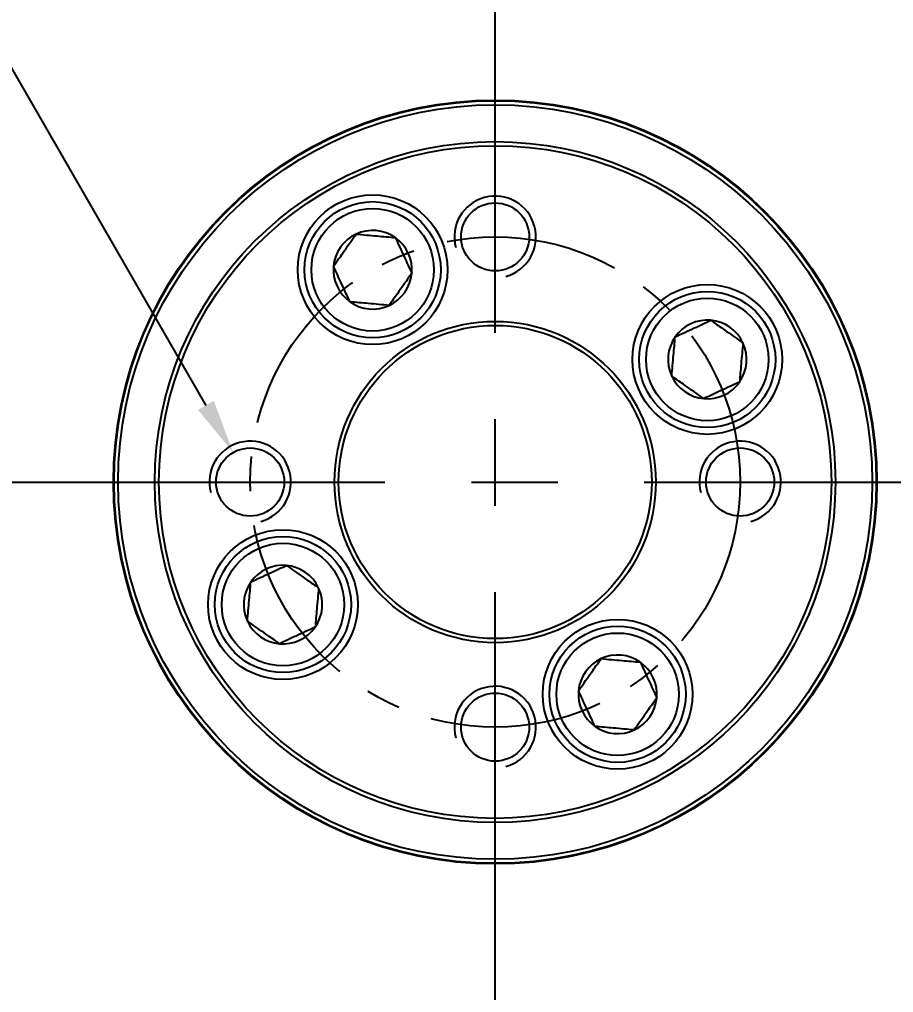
# Model space of a CAD drawing. Header units: millimetres. Extents: x 0 to 594, y 5 to 425.
# Drawn here: x 409.1 to 473.3, y 177.4 to 248.9 of the extents above; entities that cross this region are included whole.
import ezdxf

# ---------------------------------------------------------------- set-up
doc = ezdxf.new("R2010")
doc.units = ezdxf.units.MM
doc.header["$PDSIZE"] = -1
doc.linetypes.add('CENTERX2', pattern=[20.32, 12.7, -2.54, 2.54, -2.54])
doc.layers.add('중심선', color=1, linetype='CENTERX2')
doc.layers.add('치수', color=4, linetype='Continuous')
doc.styles.add('누리로봇 문자스타일_20230829', font='GOTHIC.TTF')
doc.dimstyles.new('A2기본 치수스타일', dxfattribs={"dimtxt": 4, "dimasz": 4, "dimexe": 0.5, "dimexo": 0.3, "dimgap": 1, "dimtad": 1, "dimtoh": 1, "dimdec": 1, "dimzin": 12, "dimdsep": 46, "dimtxsty": '누리로봇 문자스타일_20230829', "dimcen": 0.09, "dimclrd": 3, "dimclre": 3, "dimclrt": 3, "dimadec": 0, "dimazin": 3, "dimtm": 1e-09, "dimtfac": 1, "dimtdec": 1, "dimtofl": 0, "dimtmove": 0, "dimatfit": 3, "dimfxl": 1, "dimfrac": 2, "dimarcsym": 0})
doc.dimstyles.new('A2지시선 치수스타일', dxfattribs={"dimtxt": 4, "dimasz": 4, "dimexe": 0.5, "dimexo": 0.3, "dimgap": 0.396875, "dimtad": 0, "dimtih": 1, "dimtoh": 1, "dimdec": 1, "dimzin": 12, "dimdsep": 46, "dimtxsty": '누리로봇 문자스타일_20230829', "dimcen": 0.09, "dimclrd": 3, "dimclre": 3, "dimclrt": 3, "dimadec": 0, "dimazin": 3, "dimtm": 1e-09, "dimtfac": 1, "dimtdec": 1, "dimtofl": 0, "dimtmove": 0, "dimatfit": 3, "dimfxl": 1, "dimfrac": 2, "dimarcsym": 0})

# ---------------------------------------------------------------- blocks, each defined once
blk = doc.blocks.new('*D88')
at = {"layer": 'Defpoints', "color": 0}
for p in [(454, 265.222), (534.644, 214.922), (545.633, 214.922)]:
    blk.add_point(p, dxfattribs=at)
at = {"layer": '치수', "color": 3, "lineweight": -2}
for p, q in [((454.3, 265.222), (546.133, 265.222)), ((545.633, 261.722), (545.633, 218.422)), ((534.944, 214.922), (546.133, 214.922))]:
    blk.add_line(p, q, dxfattribs=at)
at = {"layer": '치수', "color": 3}
for points in [[(545.049, 261.722), (546.216, 261.722), (545.633, 265.222)], [(545.049, 218.422), (546.216, 218.422), (545.633, 214.922)]]:
    blk.add_solid(points, dxfattribs=at)
at = {"layer": '치수', "color": 3, "insert": (542.007, 240.072), "char_height": 5, "attachment_point": 5, "rotation": 90, "style": '누리로봇 문자스타일_20230829'}
blk.add_mtext('50.3', dxfattribs=at)
blk = doc.blocks.new('*D89')
at = {"layer": 'Defpoints', "color": 0}
for p in [(446.919, 249.974), (534.644, 214.922), (537.633, 214.922)]:
    blk.add_point(p, dxfattribs=at)
at = {"layer": '치수', "color": 3, "lineweight": -2}
for p, q in [((447.219, 249.974), (538.133, 249.974)), ((537.633, 246.474), (537.633, 218.422)), ((534.944, 214.922), (538.133, 214.922))]:
    blk.add_line(p, q, dxfattribs=at)
at = {"layer": '치수', "color": 3}
for points in [[(537.049, 246.474), (538.216, 246.474), (537.633, 249.974)], [(537.049, 218.422), (538.216, 218.422), (537.633, 214.922)]]:
    blk.add_solid(points, dxfattribs=at)
at = {"layer": '치수', "color": 3, "insert": (534.007, 232.448), "char_height": 5, "attachment_point": 5, "rotation": 90, "style": '누리로봇 문자스타일_20230829'}
blk.add_mtext('35.1', dxfattribs=at)
blk = doc.blocks.new('*D96')
at = {"color": 3, "lineweight": -2}
for p, q in [((372.316, 300.588), (376.541, 300.588)), ((376.541, 300.588), (422.75, 220.552))]:
    blk.add_line(p, q, dxfattribs=at)
at = {"color": 3}
blk.add_solid([(423.327, 220.885), (422.173, 220.218), (424.75, 217.088)], dxfattribs=at)
at = {"layer": 'Defpoints', "color": 0}
for p in [(424.75, 217.088), (427.25, 212.757)]:
    blk.add_point(p, dxfattribs=at)
at = {"color": 3, "insert": (342.949, 300.588), "char_height": 4, "attachment_point": 4, "style": '누리로봇 문자스타일_20230829'}
blk.add_mtext('4-M6x13DP\\PPCD36', dxfattribs=at)

msp = doc.modelspace()

# ---------------------------------------------------------------- linework, layer by layer
at = {"color": 7, "linetype": 'Continuous', "lineweight": 25}
for centre, radius in [((444, 214.922), 55), ((444, 214.922), 54.7), ((444, 214.922), 28.05), ((444, 214.922), 28), ((444, 214.922), 27.7), ((444, 214.922), 25), ((444, 214.922), 24.7), ((435, 230.511), 5.5), ((435, 230.511), 5), ((444, 232.922), 2.5), ((435, 230.511), 4.5), ((459.588, 223.922), 5.5), ((459.588, 223.922), 5), ((459.588, 223.922), 4.5), ((444, 214.922), 11.8), ((444, 214.922), 11.5), ((426, 214.922), 2.5), ((462, 214.922), 2.5), ((428.412, 205.922), 5.5), ((428.412, 205.922), 5), ((428.412, 205.922), 4.5), ((453, 199.334), 5.5), ((453, 199.334), 5), ((453, 199.334), 4.5), ((444, 196.922), 2.5)]:
    msp.add_circle(centre, radius, dxfattribs=at)
for centre, radius, start, end in [((444, 214.922), 69, 67, 247), ((444, 214.922), 68.2, 355, 175), ((444, 214.922), 69, 247, 67), ((444, 214.922), 64.515, 28.38911, 69.61089), ((444, 214.922), 64.015, 28.38911, 69.61089), ((435, 230.511), 2.887, 114.91938, 174.91938), ((435, 230.511), 2.887, 54.91938, 114.91938), ((435, 230.511), 2.887, 354.91938, 54.91938), ((435, 230.511), 2.887, 174.91938, 234.91938), ((435, 230.511), 2.887, 294.91938, 354.91938), ((435, 230.511), 2.887, 234.91938, 294.91938), ((459.588, 223.922), 2.887, 84.91938, 144.91938), ((459.588, 223.922), 2.887, 24.91938, 84.91938), ((459.588, 223.922), 2.887, 144.91938, 204.91938), ((459.588, 223.922), 2.887, 324.91938, 24.91938), ((459.588, 223.922), 2.887, 204.91938, 264.91938), ((459.588, 223.922), 2.887, 264.91938, 324.91938), ((444, 214.922), 68.2, 175, 355), ((428.412, 205.922), 2.887, 84.91938, 144.91938), ((428.412, 205.922), 2.887, 24.91938, 84.91938), ((428.412, 205.922), 2.887, 144.91938, 204.91938), ((428.412, 205.922), 2.887, 324.91938, 24.91938), ((428.412, 205.922), 2.887, 204.91938, 264.91938), ((428.412, 205.922), 2.887, 264.91938, 324.91938), ((453, 199.334), 2.887, 114.91938, 174.91938), ((453, 199.334), 2.887, 54.91938, 114.91938), ((453, 199.334), 2.887, 354.91938, 54.91938), ((453, 199.334), 2.887, 174.91938, 234.91938), ((453, 199.334), 2.887, 294.91938, 354.91938), ((453, 199.334), 2.887, 234.91938, 294.91938)]:
    msp.add_arc(centre, radius, start, end, dxfattribs=at)
for centre in [(444, 232.922), (426, 214.922), (462, 214.922), (444, 196.922)]:
    msp.add_arc(centre, 3, 285, 195)
for points, knots in [([(432.125, 230.767), (432.325, 231.051), (432.8, 231.728), (433.372, 232.543), (433.714, 233.03), (433.784, 233.129)], [0, 0, 0, 0, 0.366241, 0.871081, 1, 1, 1, 1]), ([(433.784, 233.129), (434.297, 233.083), (435.258, 232.998), (436.214, 232.913), (436.659, 232.873)], [0, 0, 0, 0, 0.534686, 1, 1, 1, 1]), ([(436.659, 232.873), (436.876, 232.406), (437.283, 231.531), (437.687, 230.66), (437.875, 230.255)], [0, 0, 0, 0, 0.534686, 1, 1, 1, 1]), ([(433.341, 228.149), (433.124, 228.616), (432.717, 229.491), (432.313, 230.362), (432.125, 230.767)], [0, 0, 0, 0, 0.534686, 1, 1, 1, 1]), ([(437.875, 230.255), (437.806, 230.156), (437.464, 229.669), (436.892, 228.855), (436.416, 228.178), (436.216, 227.893)], [0, 0, 0, 0, 0.12892, 0.633758, 1, 1, 1, 1]), ([(436.216, 227.893), (435.703, 227.939), (434.742, 228.024), (433.786, 228.109), (433.341, 228.149)], [0, 0, 0, 0, 0.534686, 1, 1, 1, 1]), ([(457.226, 225.582), (457.694, 225.799), (458.569, 226.205), (459.439, 226.61), (459.844, 226.798)], [0, 0, 0, 0, 0.534686, 1, 1, 1, 1]), ([(459.844, 226.798), (460.129, 226.598), (460.806, 226.122), (461.62, 225.55), (462.107, 225.208), (462.206, 225.139)], [0, 0, 0, 0, 0.366241, 0.871081, 1, 1, 1, 1]), ([(456.97, 222.706), (457.016, 223.22), (457.102, 224.181), (457.187, 225.137), (457.226, 225.582)], [0, 0, 0, 0, 0.534686, 1, 1, 1, 1]), ([(462.206, 225.139), (462.161, 224.625), (462.075, 223.664), (461.99, 222.708), (461.951, 222.263)], [0, 0, 0, 0, 0.534686, 1, 1, 1, 1]), ([(459.333, 221.047), (459.234, 221.117), (458.747, 221.459), (457.932, 222.031), (457.255, 222.506), (456.97, 222.706)], [0, 0, 0, 0, 0.12892, 0.633758, 1, 1, 1, 1]), ([(461.951, 222.263), (461.483, 222.046), (460.608, 221.64), (459.738, 221.235), (459.333, 221.047)], [0, 0, 0, 0, 0.534686, 1, 1, 1, 1]), ([(426.049, 207.582), (426.517, 207.799), (427.392, 208.205), (428.262, 208.61), (428.667, 208.798)], [0, 0, 0, 0, 0.534686, 1, 1, 1, 1]), ([(428.667, 208.798), (428.766, 208.728), (429.253, 208.386), (430.068, 207.814), (430.745, 207.339), (431.03, 207.139)], [0, 0, 0, 0, 0.12892, 0.633758, 1, 1, 1, 1]), ([(425.794, 204.706), (425.839, 205.22), (425.925, 206.181), (426.01, 207.137), (426.049, 207.582)], [0, 0, 0, 0, 0.534686, 1, 1, 1, 1]), ([(431.03, 207.139), (430.984, 206.625), (430.898, 205.664), (430.813, 204.708), (430.774, 204.263)], [0, 0, 0, 0, 0.534686, 1, 1, 1, 1]), ([(428.156, 203.047), (427.871, 203.247), (427.194, 203.722), (426.38, 204.294), (425.893, 204.637), (425.794, 204.706)], [0, 0, 0, 0, 0.366241, 0.871081, 1, 1, 1, 1]), ([(430.774, 204.263), (430.306, 204.046), (429.431, 203.64), (428.561, 203.235), (428.156, 203.047)], [0, 0, 0, 0, 0.534686, 1, 1, 1, 1]), ([(450.125, 199.59), (450.194, 199.689), (450.536, 200.176), (451.108, 200.99), (451.584, 201.667), (451.784, 201.952)], [0, 0, 0, 0, 0.12892, 0.633758, 1, 1, 1, 1]), ([(451.784, 201.952), (452.297, 201.906), (453.258, 201.821), (454.214, 201.736), (454.659, 201.696)], [0, 0, 0, 0, 0.534686, 1, 1, 1, 1]), ([(454.659, 201.696), (454.876, 201.229), (455.283, 200.354), (455.687, 199.483), (455.875, 199.078)], [0, 0, 0, 0, 0.534686, 1, 1, 1, 1]), ([(451.341, 196.972), (451.124, 197.439), (450.717, 198.314), (450.313, 199.185), (450.125, 199.59)], [0, 0, 0, 0, 0.534686, 1, 1, 1, 1]), ([(455.875, 199.078), (455.675, 198.794), (455.2, 198.117), (454.628, 197.302), (454.286, 196.815), (454.216, 196.716)], [0, 0, 0, 0, 0.366241, 0.871081, 1, 1, 1, 1]), ([(454.216, 196.716), (453.703, 196.762), (452.742, 196.847), (451.786, 196.932), (451.341, 196.972)], [0, 0, 0, 0, 0.534686, 1, 1, 1, 1])]:
    msp.add_open_spline(points, degree=3, knots=knots, dxfattribs=at)
at = {"layer": '중심선', "ltscale": 2.5}
for p, q in [((444, 124.276), (444, 305.569)), ((353.35, 214.922), (534.644, 214.922))]:
    msp.add_line(p, q, dxfattribs=at)
at = {"layer": '중심선'}
msp.add_circle((444, 214.922), 18, dxfattribs=at)

# ---------------------------------------------------------------- dimensions: what is measured, and where the dimension line sits
dim = msp.add_diameter_dim_2p(p1=(427.25, 212.757), p2=(424.75, 217.088), text='4-M6x13DP\\PPCD36', dimstyle='A2지시선 치수스타일', override={"dimcen": 0})
dim.commit()
dim.dimension.update_dxf_attribs({"geometry": '*D96', "text_midpoint": (357.434, 300.588), "dimtype": 163})
at = {"layer": '치수'}
for base, p1, picture, middle in [((545.633, 214.922), (454, 265.222), '*D88', (545.633, 240.072)), ((537.633, 214.922), (446.919, 249.974), '*D89', (537.633, 232.448))]:
    dim = msp.add_linear_dim(base=base, p1=p1, p2=(534.644, 214.922), angle=90, dimstyle='A2기본 치수스타일', override={"dimtxt": 5, "dimasz": 3.5}, dxfattribs=at)
    dim.commit()
    dim.dimension.update_dxf_attribs({"geometry": picture, "text_midpoint": middle, "dimtype": 160})

doc.saveas('drawing.dxf')
